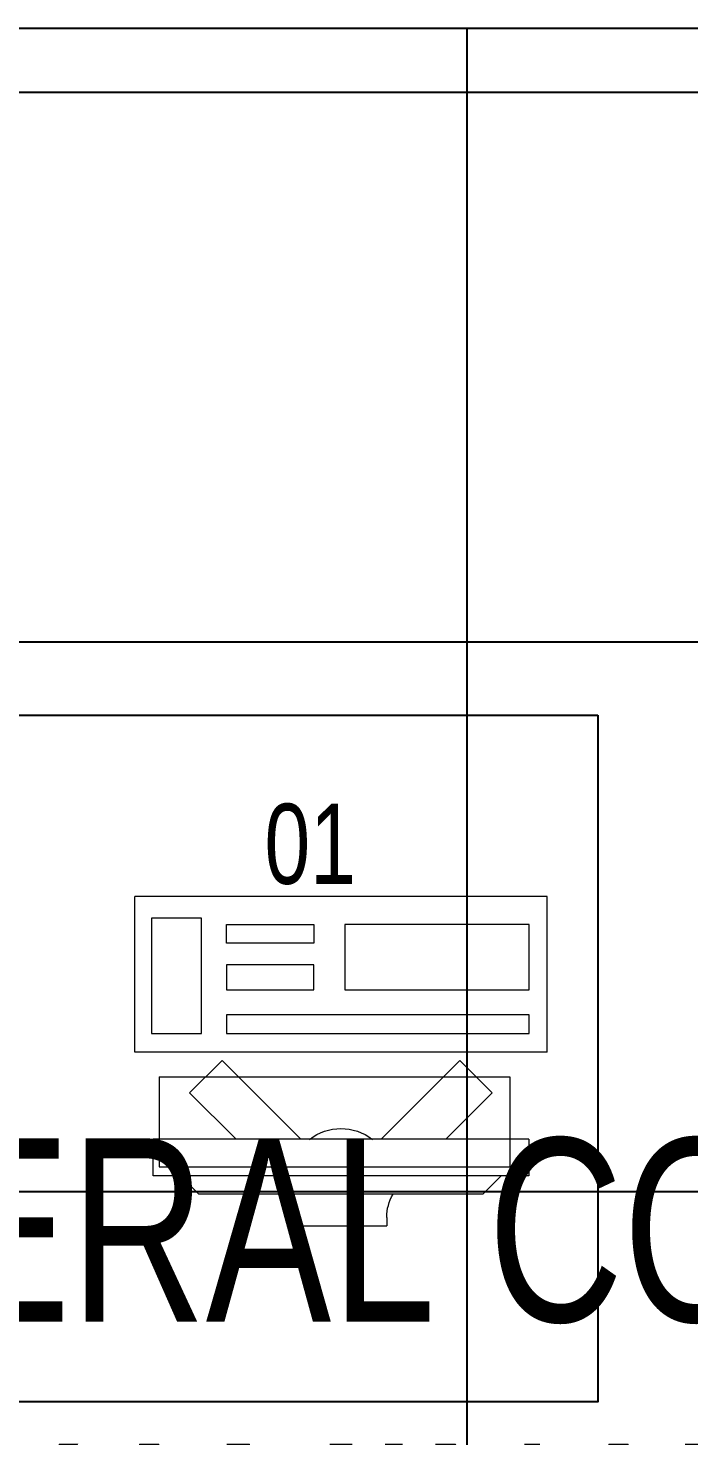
# Model space of a CAD drawing. Extents: x -560814 to 57327, y -29287 to 19916.
# Drawn here: x 36697 to 37418, y 723 to 2260 of the extents above; entities that cross this region are included whole.
import ezdxf

# ---------------------------------------------------------------- set-up
doc = ezdxf.new("R2010")
doc.units = 0
doc.header["$LTSCALE"] = 0.25
doc.linetypes.add('DASHDOT', pattern=[25.4, 12.7, -6.35, 0, -6.35])
for name, color, linetype, lineweight in [('01-First Floor$0$72_EGR_BASE_TEXT', 252, 'Continuous', 5), ('01-First Floor$0$72_EGR_EQP_TAG', 142, 'Continuous', 5), ('01-First Floor$0$LOADING', 253, 'Continuous', 5), ('01-First Floor$0$Walls', 251, 'Continuous', 5), ('E-LITE-CLNG-CNDT', 6, 'DASHDOT', 35)]:
    doc.layers.add(name, color=color, linetype=linetype, lineweight=lineweight)
doc.layers.add('01-First Floor$0$FALSE CEILING', color=251, linetype='Continuous')
doc.styles.add('01-First Floor$0$X3G_ENTITY_257CFD', font='swisscl.ttf', dxfattribs={"height": 200})
doc.styles.add('01-First Floor$0$X3G_ENTITY_9EC9', font='swisscl.ttf', dxfattribs={"height": 0.2})

# ---------------------------------------------------------------- blocks, each defined once
blk = doc.blocks.new('01-First Floor$0$ITCWLS1-P')
at = {"layer": '01-First Floor$0$LOADING'}
for p, q in [((-0.17, 0.45), (-0.17, 0)), ((-0.17, 0.45), (0, 0.45)), ((0, 0.45), (0, 0)), ((-0.1496, 0.4305), (-0.1291, 0.4305)), ((-0.1291, 0.4305), (-0.1291, 0.4089)), ((-0.2651, 0.43, 0), (-0.3051, 0.43, 0)), ((-0.3051, 0.43, 0), (-0.3051, 0.02, 0)), ((-0.2651, 0.43, 0), (-0.2651, 0.02, 0)), ((-0.3251, 0.38, 0), (-0.3051, 0.4, 0)), ((-0.197, 0.4094), (-0.295, 0.4094)), ((-0.295, 0.0264), (-0.295, 0.4094)), ((-0.197, 0.0264), (-0.197, 0.4094)), ((-0.3251, 0.38, 0), (-0.3251, 0.07, 0)), ((-0.3503, 0.275), (-0.3596, 0.275)), ((-0.3596, 0.175), (-0.3596, 0.275)), ((-0.3503, 0.175), (-0.3596, 0.175)), ((-0.3251, 0.07, 0), (-0.3051, 0.05, 0)), ((-0.3051, 0.02, 0), (-0.2651, 0.02, 0)), ((-0.197, 0.0264), (-0.295, 0.0264)), ((-0.17, 0), (0, 0))]:
    blk.add_line(p, q, dxfattribs=at)
at = {"layer": '01-First Floor$0$LOADING', "extrusion": (2.48281e-10, 3.18408e-10, -1)}
for p, q in [((-0.2651, 0.3395), (-0.2144, 0.3902)), ((-0.1791, 0.3548), (-0.2144, 0.3902)), ((-0.2651, 0.2688), (-0.1791, 0.3548))]:
    blk.add_line(p, q, dxfattribs=at)
at = {"layer": '01-First Floor$0$LOADING', "extrusion": (2.48281e-10, -3.18408e-10, -1)}
for p, q in [((-0.2651, 0.1812), (-0.1791, 0.0952)), ((-0.2651, 0.1105), (-0.2144, 0.0598)), ((-0.1791, 0.0952), (-0.2144, 0.0598))]:
    blk.add_line(p, q, dxfattribs=at)
at = {"layer": '01-First Floor$0$LOADING'}
for points in [[(-0.1291, 0.4089), (-0.1291, 0.1), (-0.1496, 0.1), (-0.1496, 0.4305)], [(-0.1496, 0.1), (-0.1496, 0.1), (-0.1496, 0.1), (-0.1496, 0.1), (-0.1496, 0.1), (-0.1496, 0.1), (-0.1496, 0.1), (-0.1496, 0.1), (-0.1496, 0.1)], [(-0.1496, 0.1), (-0.1496, 0.1), (-0.1496, 0.1), (-0.1496, 0.1), (-0.1496, 0.1), (-0.1496, 0.1), (-0.1496, 0.1), (-0.1496, 0.1), (-0.1496, 0.1), (-0.1496, 0.1), (-0.1496, 0.1), (-0.1496, 0.1), (-0.1496, 0.1), (-0.1496, 0.1), (-0.1496, 0.1), (-0.1496, 0.1), (-0.1496, 0.1), (-0.1496, 0.1)], [(-0.1496, 0.1), (-0.1496, 0.1), (-0.1496, 0.1), (-0.1496, 0.1), (-0.1496, 0.1), (-0.1496, 0.1), (-0.1496, 0.1), (-0.1496, 0.1), (-0.1496, 0.1), (-0.1496, 0.1)], [(-0.1496, 0.1), (-0.1496, 0.1), (-0.1496, 0.1), (-0.1496, 0.1), (-0.1496, 0.1), (-0.1496, 0.1), (-0.1496, 0.1)], [(-0.1496, 0.1), (-0.1496, 0.1), (-0.1496, 0.1), (-0.1496, 0.1), (-0.1496, 0.1), (-0.1496, 0.1), (-0.1496, 0.1), (-0.1496, 0.1), (-0.1496, 0.1), (-0.1496, 0.1)], [(-0.1496, 0.1), (-0.1496, 0.1), (-0.1496, 0.1), (-0.1496, 0.1), (-0.1496, 0.1), (-0.1496, 0.1), (-0.1496, 0.1), (-0.1496, 0.1), (-0.1496, 0.1), (-0.1496, 0.1), (-0.1496, 0.1), (-0.1496, 0.1), (-0.1496, 0.1), (-0.1496, 0.1), (-0.1496, 0.1)], [(-0.1496, 0.1), (-0.1496, 0.1), (-0.1496, 0.1), (-0.1496, 0.1), (-0.1496, 0.1), (-0.1496, 0.1), (-0.1496, 0.1), (-0.1496, 0.1), (-0.1496, 0.1), (-0.1496, 0.1)], [(-0.1496, 0.1), (-0.1496, 0.1), (-0.1496, 0.1), (-0.1496, 0.1), (-0.1496, 0.1), (-0.1496, 0.1), (-0.1496, 0.1), (-0.1496, 0.1), (-0.1496, 0.1), (-0.1496, 0.1)], [(-0.1496, 0.1), (-0.1496, 0.1), (-0.1496, 0.1), (-0.1496, 0.1), (-0.1496, 0.1), (-0.1496, 0.1), (-0.1496, 0.1), (-0.1496, 0.1), (-0.1496, 0.1), (-0.1496, 0.1), (-0.1496, 0.1), (-0.1496, 0.1), (-0.1496, 0.1), (-0.1496, 0.1), (-0.1496, 0.1), (-0.1496, 0.1), (-0.1496, 0.1), (-0.1496, 0.1), (-0.1496, 0.1), (-0.1496, 0.1), (-0.1496, 0.1), (-0.1496, 0.1), (-0.1496, 0.1), (-0.1496, 0.1), (-0.1496, 0.1), (-0.1496, 0.1), (-0.1496, 0.1), (-0.1496, 0.1), (-0.1496, 0.1), (-0.1496, 0.1), (-0.1496, 0.1), (-0.1496, 0.1), (-0.1496, 0.1), (-0.1496, 0.1), (-0.1496, 0.1), (-0.1496, 0.1), (-0.1496, 0.1), (-0.1496, 0.1), (-0.1496, 0.1), (-0.1496, 0.1), (-0.1496, 0.1), (-0.1496, 0.1), (-0.1496, 0.1), (-0.1496, 0.1), (-0.1496, 0.1), (-0.1496, 0.1), (-0.1496, 0.1), (-0.1496, 0.1), (-0.1496, 0.1), (-0.1496, 0.1), (-0.1496, 0.1), (-0.1496, 0.1), (-0.1496, 0.1), (-0.1496, 0.1)], [(-0.1496, 0.1), (-0.1496, 0.1), (-0.1496, 0.1), (-0.1496, 0.1), (-0.1496, 0.1), (-0.1496, 0.1), (-0.1496, 0.1), (-0.1496, 0.1), (-0.1496, 0.1), (-0.1496, 0.1), (-0.1496, 0.1), (-0.1496, 0.1), (-0.1496, 0.1), (-0.1496, 0.1), (-0.1496, 0.1), (-0.1496, 0.1), (-0.1496, 0.1), (-0.1496, 0.1), (-0.1496, 0.1), (-0.1496, 0.1), (-0.1496, 0.1), (-0.1496, 0.1), (-0.1496, 0.1), (-0.1496, 0.1), (-0.1496, 0.1), (-0.1496, 0.1), (-0.1496, 0.1), (-0.1496, 0.1), (-0.1496, 0.1), (-0.1496, 0.1), (-0.1496, 0.1), (-0.1496, 0.1), (-0.1496, 0.1), (-0.1496, 0.1), (-0.1496, 0.1), (-0.1496, 0.1), (-0.1496, 0.1), (-0.1496, 0.1), (-0.1496, 0.1), (-0.1496, 0.1), (-0.1496, 0.1), (-0.1496, 0.1), (-0.1496, 0.1), (-0.1496, 0.1), (-0.1496, 0.1), (-0.1496, 0.1), (-0.1496, 0.1), (-0.1496, 0.1), (-0.1496, 0.1), (-0.1496, 0.1), (-0.1496, 0.1), (-0.1496, 0.1), (-0.1496, 0.1), (-0.1496, 0.1), (-0.1496, 0.1), (-0.1496, 0.1), (-0.1496, 0.1), (-0.1496, 0.1), (-0.1496, 0.1), (-0.1496, 0.1), (-0.1496, 0.1), (-0.1496, 0.1), (-0.1496, 0.1), (-0.1496, 0.1), (-0.1496, 0.1), (-0.1496, 0.1), (-0.1496, 0.1), (-0.1496, 0.1), (-0.1496, 0.1), (-0.1496, 0.1), (-0.1496, 0.1), (-0.1496, 0.1), (-0.1496, 0.1), (-0.1496, 0.1), (-0.1496, 0.1), (-0.1496, 0.1), (-0.1496, 0.1), (-0.1496, 0.1), (-0.1496, 0.1), (-0.1496, 0.1), (-0.1496, 0.1), (-0.1496, 0.1), (-0.1496, 0.1), (-0.1496, 0.1), (-0.1496, 0.1), (-0.1496, 0.1), (-0.1496, 0.1), (-0.1496, 0.1), (-0.1496, 0.1)], [(-0.1496, 0.1), (-0.1496, 0.1), (-0.1496, 0.1), (-0.1496, 0.1), (-0.1496, 0.1), (-0.1496, 0.1), (-0.1496, 0.1), (-0.1496, 0.1), (-0.1496, 0.1), (-0.1496, 0.1), (-0.1496, 0.1), (-0.1496, 0.1)], [(-0.1496, 0.1), (-0.1496, 0.1), (-0.1496, 0.1), (-0.1496, 0.1), (-0.1496, 0.1), (-0.1496, 0.1), (-0.1496, 0.1)], [(-0.1496, 0.1), (-0.1496, 0.1), (-0.1496, 0.1), (-0.1496, 0.1), (-0.1496, 0.1), (-0.1496, 0.1), (-0.1496, 0.1), (-0.1496, 0.1), (-0.1496, 0.1), (-0.1496, 0.1), (-0.1496, 0.1), (-0.1496, 0.1), (-0.1496, 0.1), (-0.1496, 0.1), (-0.1496, 0.1), (-0.1496, 0.1), (-0.1496, 0.1)], [(-0.1496, 0.1), (-0.1496, 0.1), (-0.1496, 0.1), (-0.1496, 0.1), (-0.1496, 0.1), (-0.1496, 0.1), (-0.1496, 0.1), (-0.1496, 0.1), (-0.1496, 0.1), (-0.1496, 0.1), (-0.1496, 0.1), (-0.1496, 0.1), (-0.1496, 0.1), (-0.1496, 0.1), (-0.1496, 0.1), (-0.1496, 0.1), (-0.1496, 0.1), (-0.1496, 0.1), (-0.1496, 0.1), (-0.1496, 0.1), (-0.1496, 0.1), (-0.1496, 0.1), (-0.1496, 0.1), (-0.1496, 0.1), (-0.1496, 0.1), (-0.1496, 0.1), (-0.1496, 0.1), (-0.1496, 0.1), (-0.1496, 0.1), (-0.1496, 0.1), (-0.1496, 0.1), (-0.1496, 0.1), (-0.1496, 0.1), (-0.1496, 0.1), (-0.1496, 0.1), (-0.1496, 0.1), (-0.1496, 0.1), (-0.1496, 0.1), (-0.1496, 0.1), (-0.1496, 0.1), (-0.1496, 0.1), (-0.1496, 0.1), (-0.1496, 0.1), (-0.1496, 0.1), (-0.1496, 0.1), (-0.1496, 0.1), (-0.1496, 0.1), (-0.1496, 0.1), (-0.1496, 0.1), (-0.1496, 0.1), (-0.1496, 0.1), (-0.1496, 0.1), (-0.1496, 0.1), (-0.1496, 0.1), (-0.1496, 0.1), (-0.1496, 0.1), (-0.1496, 0.1), (-0.1496, 0.1), (-0.1496, 0.1), (-0.1496, 0.1), (-0.1496, 0.1), (-0.1496, 0.1), (-0.1496, 0.1), (-0.1496, 0.1), (-0.1496, 0.1), (-0.1496, 0.1), (-0.1496, 0.1), (-0.1496, 0.1), (-0.1496, 0.1), (-0.1496, 0.1), (-0.1496, 0.1), (-0.1496, 0.1), (-0.1496, 0.1), (-0.1496, 0.1), (-0.1496, 0.1), (-0.1496, 0.1), (-0.1496, 0.1), (-0.1496, 0.1), (-0.1496, 0.1), (-0.1496, 0.1), (-0.1496, 0.1), (-0.1496, 0.1), (-0.1496, 0.1), (-0.1496, 0.1), (-0.1496, 0.1), (-0.1496, 0.1), (-0.1496, 0.1), (-0.1496, 0.1), (-0.1496, 0.1), (-0.1496, 0.1), (-0.1496, 0.1), (-0.1496, 0.1), (-0.1496, 0.1), (-0.1496, 0.1), (-0.1496, 0.1), (-0.1496, 0.1), (-0.1496, 0.1), (-0.1496, 0.1), (-0.1496, 0.1), (-0.1496, 0.1), (-0.1496, 0.1), (-0.1496, 0.1), (-0.1496, 0.1), (-0.1496, 0.1), (-0.1496, 0.1), (-0.1496, 0.1), (-0.1496, 0.1), (-0.1496, 0.1), (-0.1496, 0.1), (-0.1496, 0.1), (-0.1496, 0.1)], [(-0.1496, 0.1), (-0.1496, 0.1), (-0.1496, 0.1), (-0.1496, 0.1), (-0.1496, 0.1), (-0.1496, 0.1), (-0.1496, 0.1), (-0.1496, 0.1)]]:
    blk.add_lwpolyline(points, dxfattribs=at)
for points in [[(-0.1019, 0.4305), (-0.0304, 0.4305), (-0.0304, 0.2294), (-0.1019, 0.2294)], [(-0.1019, 0.1954), (-0.0747, 0.1954), (-0.0747, 0.1), (-0.1019, 0.1)], [(-0.0304, 0.1954), (-0.0508, 0.1954), (-0.0508, 0.1), (-0.0304, 0.1)], [(-0.1496, 0.1), (-0.1496, 0.1), (-0.1496, 0.1), (-0.1496, 0.1), (-0.1496, 0.1), (-0.1496, 0.1), (-0.1496, 0.1), (-0.1496, 0.1), (-0.1496, 0.1), (-0.1496, 0.1), (-0.1496, 0.1), (-0.1496, 0.1), (-0.1496, 0.1), (-0.1496, 0.1), (-0.1496, 0.1), (-0.1496, 0.1), (-0.1496, 0.1), (-0.1496, 0.1), (-0.1496, 0.1), (-0.1496, 0.1), (-0.1496, 0.1), (-0.1496, 0.1), (-0.1496, 0.1), (-0.1496, 0.1), (-0.1496, 0.1), (-0.1496, 0.1), (-0.1496, 0.1), (-0.1496, 0.1), (-0.1496, 0.1), (-0.1496, 0.1), (-0.1496, 0.1), (-0.1496, 0.1), (-0.1496, 0.1), (-0.1496, 0.1), (-0.1496, 0.1), (-0.1496, 0.1), (-0.1496, 0.1), (-0.1496, 0.1), (-0.1496, 0.1), (-0.1496, 0.1), (-0.1496, 0.1), (-0.1496, 0.1), (-0.1496, 0.1), (-0.1496, 0.1), (-0.1496, 0.1), (-0.1496, 0.1), (-0.1496, 0.1), (-0.1496, 0.1), (-0.1496, 0.1), (-0.1496, 0.1), (-0.1496, 0.1), (-0.1496, 0.1), (-0.1496, 0.1), (-0.1496, 0.1), (-0.1496, 0.1), (-0.1496, 0.1), (-0.1496, 0.1), (-0.1496, 0.1), (-0.1496, 0.1), (-0.1496, 0.1), (-0.1496, 0.1), (-0.1496, 0.1), (-0.1496, 0.1), (-0.1496, 0.1), (-0.1496, 0.1), (-0.1496, 0.1), (-0.1496, 0.1), (-0.1496, 0.1), (-0.1496, 0.1), (-0.1496, 0.1), (-0.1496, 0.1), (-0.1496, 0.1), (-0.1496, 0.1), (-0.1496, 0.1), (-0.1496, 0.1), (-0.1496, 0.1), (-0.1496, 0.1), (-0.1496, 0.1), (-0.1496, 0.1), (-0.1496, 0.1), (-0.1496, 0.1), (-0.1496, 0.1), (-0.1496, 0.1), (-0.1496, 0.1), (-0.1496, 0.1), (-0.1496, 0.1), (-0.1496, 0.1), (-0.1496, 0.1), (-0.1496, 0.1), (-0.1496, 0.1), (-0.1496, 0.1), (-0.1496, 0.1), (-0.1496, 0.1), (-0.1496, 0.1), (-0.1496, 0.1), (-0.1496, 0.1), (-0.1496, 0.1), (-0.1496, 0.1), (-0.1496, 0.1), (-0.1496, 0.1), (-0.1496, 0.1), (-0.1496, 0.1), (-0.1496, 0.1), (-0.1496, 0.1), (-0.1496, 0.1), (-0.1496, 0.1), (-0.1496, 0.1), (-0.1496, 0.1), (-0.1496, 0.1), (-0.1496, 0.1), (-0.1496, 0.1), (-0.1496, 0.1), (-0.1496, 0.1), (-0.1496, 0.1), (-0.1496, 0.1), (-0.1496, 0.1), (-0.1496, 0.1), (-0.1496, 0.1), (-0.1496, 0.1), (-0.1496, 0.1), (-0.1496, 0.1), (-0.1496, 0.1), (-0.1496, 0.1), (-0.1496, 0.1), (-0.1496, 0.1), (-0.1496, 0.1), (-0.1496, 0.1), (-0.1496, 0.1), (-0.1496, 0.1), (-0.1496, 0.1), (-0.1496, 0.1), (-0.1496, 0.1), (-0.1496, 0.1), (-0.1496, 0.1), (-0.1496, 0.1), (-0.1496, 0.1), (-0.1496, 0.1), (-0.1496, 0.1), (-0.1496, 0.1), (-0.1496, 0.1), (-0.1496, 0.1), (-0.1496, 0.1), (-0.1496, 0.1), (-0.1496, 0.1), (-0.1496, 0.1), (-0.1496, 0.1), (-0.1496, 0.1), (-0.1496, 0.1), (-0.1496, 0.1), (-0.1496, 0.1), (-0.1496, 0.1), (-0.1496, 0.1), (-0.1496, 0.1), (-0.1496, 0.1), (-0.1496, 0.1), (-0.1496, 0.1), (-0.1496, 0.1), (-0.1496, 0.1), (-0.1496, 0.1), (-0.1496, 0.1), (-0.1496, 0.1), (-0.1496, 0.1), (-0.1496, 0.1), (-0.1496, 0.1), (-0.1496, 0.1), (-0.1496, 0.1), (-0.1496, 0.1), (-0.1496, 0.1), (-0.1496, 0.1), (-0.1496, 0.1), (-0.1496, 0.1), (-0.1496, 0.1), (-0.1496, 0.1), (-0.1496, 0.1), (-0.1496, 0.1), (-0.1496, 0.1), (-0.1496, 0.1), (-0.1496, 0.1), (-0.1496, 0.1), (-0.1496, 0.1), (-0.1496, 0.1), (-0.1496, 0.1), (-0.1496, 0.1), (-0.1496, 0.1), (-0.1496, 0.1), (-0.1496, 0.1), (-0.1496, 0.1), (-0.1496, 0.1), (-0.1496, 0.1), (-0.1496, 0.1), (-0.1496, 0.1), (-0.1496, 0.1), (-0.1496, 0.1), (-0.1496, 0.1), (-0.1496, 0.1), (-0.1496, 0.1), (-0.1496, 0.1), (-0.1496, 0.1), (-0.1496, 0.1), (-0.1496, 0.1), (-0.1496, 0.1), (-0.1496, 0.1), (-0.1496, 0.1), (-0.1496, 0.1), (-0.1496, 0.1), (-0.1496, 0.1), (-0.1496, 0.1), (-0.1496, 0.1), (-0.1496, 0.1), (-0.1496, 0.1), (-0.1496, 0.1), (-0.1496, 0.1), (-0.1496, 0.1), (-0.1496, 0.1), (-0.1496, 0.1), (-0.1496, 0.1), (-0.1496, 0.1), (-0.1496, 0.1), (-0.1496, 0.1), (-0.1496, 0.1), (-0.1496, 0.1), (-0.1496, 0.1), (-0.1496, 0.1), (-0.1496, 0.1), (-0.1496, 0.1), (-0.1496, 0.1), (-0.1496, 0.1), (-0.1496, 0.1), (-0.1496, 0.1), (-0.1496, 0.1), (-0.1496, 0.1), (-0.1496, 0.1), (-0.1496, 0.1), (-0.1496, 0.1), (-0.1496, 0.1), (-0.1496, 0.1), (-0.1496, 0.1), (-0.1496, 0.1), (-0.1496, 0.1), (-0.1496, 0.1), (-0.1496, 0.1), (-0.1496, 0.1), (-0.1496, 0.1), (-0.1496, 0.1), (-0.1496, 0.1), (-0.1496, 0.1), (-0.1496, 0.1), (-0.1496, 0.1), (-0.1496, 0.1), (-0.1496, 0.1), (-0.1496, 0.1), (-0.1496, 0.1), (-0.1496, 0.1), (-0.1496, 0.1), (-0.1496, 0.1), (-0.1496, 0.1), (-0.1496, 0.1), (-0.1496, 0.1), (-0.1496, 0.1), (-0.1496, 0.1), (-0.1496, 0.1), (-0.1496, 0.1), (-0.1496, 0.1), (-0.1496, 0.1), (-0.1496, 0.1), (-0.1496, 0.1), (-0.1496, 0.1), (-0.1496, 0.1), (-0.1496, 0.1), (-0.1496, 0.1), (-0.1496, 0.1), (-0.1496, 0.1), (-0.1496, 0.1), (-0.1496, 0.1), (-0.1496, 0.1), (-0.1496, 0.1), (-0.1496, 0.1)], [(-0.1496, 0.1), (-0.1496, 0.1), (-0.1496, 0.1), (-0.1496, 0.1), (-0.1496, 0.1), (-0.1496, 0.1), (-0.1496, 0.1), (-0.1496, 0.1), (-0.1496, 0.1), (-0.1496, 0.1), (-0.1496, 0.1), (-0.1496, 0.1), (-0.1496, 0.1), (-0.1496, 0.1), (-0.1496, 0.1), (-0.1496, 0.1), (-0.1496, 0.1), (-0.1496, 0.1), (-0.1496, 0.1), (-0.1496, 0.1), (-0.1496, 0.1), (-0.1496, 0.1), (-0.1496, 0.1), (-0.1496, 0.1), (-0.1496, 0.1), (-0.1496, 0.1), (-0.1496, 0.1), (-0.1496, 0.1), (-0.1496, 0.1), (-0.1496, 0.1), (-0.1496, 0.1), (-0.1496, 0.1), (-0.1496, 0.1), (-0.1496, 0.1), (-0.1496, 0.1), (-0.1496, 0.1), (-0.1496, 0.1), (-0.1496, 0.1), (-0.1496, 0.1), (-0.1496, 0.1), (-0.1496, 0.1), (-0.1496, 0.1), (-0.1496, 0.1), (-0.1496, 0.1), (-0.1496, 0.1), (-0.1496, 0.1), (-0.1496, 0.1), (-0.1496, 0.1), (-0.1496, 0.1), (-0.1496, 0.1), (-0.1496, 0.1), (-0.1496, 0.1), (-0.1496, 0.1), (-0.1496, 0.1), (-0.1496, 0.1), (-0.1496, 0.1), (-0.1496, 0.1), (-0.1496, 0.1), (-0.1496, 0.1), (-0.1496, 0.1), (-0.1496, 0.1), (-0.1496, 0.1), (-0.1496, 0.1), (-0.1496, 0.1), (-0.1496, 0.1), (-0.1496, 0.1), (-0.1496, 0.1), (-0.1496, 0.1), (-0.1496, 0.1), (-0.1496, 0.1), (-0.1496, 0.1), (-0.1496, 0.1), (-0.1496, 0.1), (-0.1496, 0.1), (-0.1496, 0.1), (-0.1496, 0.1), (-0.1496, 0.1), (-0.1496, 0.1), (-0.1496, 0.1), (-0.1496, 0.1), (-0.1496, 0.1), (-0.1496, 0.1), (-0.1496, 0.1), (-0.1496, 0.1), (-0.1496, 0.1), (-0.1496, 0.1), (-0.1496, 0.1), (-0.1496, 0.1), (-0.1496, 0.1), (-0.1496, 0.1), (-0.1496, 0.1), (-0.1496, 0.1), (-0.1496, 0.1), (-0.1496, 0.1), (-0.1496, 0.1), (-0.1496, 0.1), (-0.1496, 0.1), (-0.1496, 0.1), (-0.1496, 0.1), (-0.1496, 0.1), (-0.1496, 0.1), (-0.1496, 0.1), (-0.1496, 0.1), (-0.1496, 0.1), (-0.1496, 0.1), (-0.1496, 0.1), (-0.1496, 0.1), (-0.1496, 0.1), (-0.1496, 0.1), (-0.1496, 0.1), (-0.1496, 0.1), (-0.1496, 0.1), (-0.1496, 0.1), (-0.1496, 0.1), (-0.1496, 0.1), (-0.1496, 0.1), (-0.1496, 0.1), (-0.1496, 0.1), (-0.1496, 0.1), (-0.1496, 0.1), (-0.1496, 0.1), (-0.1496, 0.1), (-0.1496, 0.1), (-0.1496, 0.1), (-0.1496, 0.1), (-0.1496, 0.1), (-0.1496, 0.1), (-0.1496, 0.1), (-0.1496, 0.1), (-0.1496, 0.1), (-0.1496, 0.1), (-0.1496, 0.1), (-0.1496, 0.1), (-0.1496, 0.1), (-0.1496, 0.1), (-0.1496, 0.1), (-0.1496, 0.1), (-0.1496, 0.1), (-0.1496, 0.1), (-0.1496, 0.1), (-0.1496, 0.1), (-0.1496, 0.1), (-0.1496, 0.1), (-0.1496, 0.1), (-0.1496, 0.1), (-0.1496, 0.1), (-0.1496, 0.1), (-0.1496, 0.1), (-0.1496, 0.1), (-0.1496, 0.1), (-0.1496, 0.1), (-0.1496, 0.1), (-0.1496, 0.1), (-0.1496, 0.1), (-0.1496, 0.1), (-0.1496, 0.1), (-0.1496, 0.1), (-0.1496, 0.1), (-0.1496, 0.1), (-0.1496, 0.1), (-0.1496, 0.1), (-0.1496, 0.1), (-0.1496, 0.1), (-0.1496, 0.1), (-0.1496, 0.1), (-0.1496, 0.1), (-0.1496, 0.1), (-0.1496, 0.1), (-0.1496, 0.1), (-0.1496, 0.1), (-0.1496, 0.1), (-0.1496, 0.1), (-0.1496, 0.1), (-0.1496, 0.1), (-0.1496, 0.1), (-0.1496, 0.1), (-0.1496, 0.1), (-0.1496, 0.1), (-0.1496, 0.1), (-0.1496, 0.1), (-0.1496, 0.1), (-0.1496, 0.1), (-0.1496, 0.1), (-0.1496, 0.1), (-0.1496, 0.1), (-0.1496, 0.1), (-0.1496, 0.1), (-0.1496, 0.1), (-0.1496, 0.1), (-0.1496, 0.1), (-0.1496, 0.1), (-0.1496, 0.1), (-0.1496, 0.1), (-0.1496, 0.1), (-0.1496, 0.1), (-0.1496, 0.1), (-0.1496, 0.1), (-0.1496, 0.1), (-0.1496, 0.1), (-0.1496, 0.1), (-0.1496, 0.1), (-0.1496, 0.1), (-0.1496, 0.1), (-0.1496, 0.1), (-0.1496, 0.1), (-0.1496, 0.1), (-0.1496, 0.1), (-0.1496, 0.1), (-0.1496, 0.1), (-0.1496, 0.1), (-0.1496, 0.1), (-0.1496, 0.1), (-0.1496, 0.1), (-0.1496, 0.1)], [(-0.1496, 0.1), (-0.1496, 0.1), (-0.1496, 0.1), (-0.1496, 0.1), (-0.1496, 0.1), (-0.1496, 0.1), (-0.1496, 0.1), (-0.1496, 0.1), (-0.1496, 0.1), (-0.1496, 0.1), (-0.1496, 0.1), (-0.1496, 0.1), (-0.1496, 0.1), (-0.1496, 0.1), (-0.1496, 0.1), (-0.1496, 0.1), (-0.1496, 0.1), (-0.1496, 0.1), (-0.1496, 0.1), (-0.1496, 0.1), (-0.1496, 0.1), (-0.1496, 0.1), (-0.1496, 0.1), (-0.1496, 0.1), (-0.1496, 0.1), (-0.1496, 0.1), (-0.1496, 0.1), (-0.1496, 0.1), (-0.1496, 0.1), (-0.1496, 0.1), (-0.1496, 0.1), (-0.1496, 0.1), (-0.1496, 0.1), (-0.1496, 0.1), (-0.1496, 0.1), (-0.1496, 0.1), (-0.1496, 0.1), (-0.1496, 0.1), (-0.1496, 0.1), (-0.1496, 0.1), (-0.1496, 0.1), (-0.1496, 0.1), (-0.1496, 0.1), (-0.1496, 0.1), (-0.1496, 0.1), (-0.1496, 0.1), (-0.1496, 0.1), (-0.1496, 0.1), (-0.1496, 0.1), (-0.1496, 0.1), (-0.1496, 0.1), (-0.1496, 0.1), (-0.1496, 0.1), (-0.1496, 0.1), (-0.1496, 0.1), (-0.1496, 0.1), (-0.1496, 0.1), (-0.1496, 0.1), (-0.1496, 0.1), (-0.1496, 0.1), (-0.1496, 0.1), (-0.1496, 0.1), (-0.1496, 0.1), (-0.1496, 0.1), (-0.1496, 0.1), (-0.1496, 0.1), (-0.1496, 0.1), (-0.1496, 0.1), (-0.1496, 0.1), (-0.1496, 0.1), (-0.1496, 0.1), (-0.1496, 0.1), (-0.1496, 0.1), (-0.1496, 0.1), (-0.1496, 0.1), (-0.1496, 0.1), (-0.1496, 0.1), (-0.1496, 0.1), (-0.1496, 0.1), (-0.1496, 0.1), (-0.1496, 0.1), (-0.1496, 0.1), (-0.1496, 0.1), (-0.1496, 0.1), (-0.1496, 0.1), (-0.1496, 0.1), (-0.1496, 0.1), (-0.1496, 0.1), (-0.1496, 0.1), (-0.1496, 0.1), (-0.1496, 0.1), (-0.1496, 0.1), (-0.1496, 0.1), (-0.1496, 0.1), (-0.1496, 0.1), (-0.1496, 0.1), (-0.1496, 0.1), (-0.1496, 0.1), (-0.1496, 0.1), (-0.1496, 0.1), (-0.1496, 0.1), (-0.1496, 0.1), (-0.1496, 0.1), (-0.1496, 0.1), (-0.1496, 0.1), (-0.1496, 0.1), (-0.1496, 0.1), (-0.1496, 0.1), (-0.1496, 0.1), (-0.1496, 0.1), (-0.1496, 0.1), (-0.1496, 0.1), (-0.1496, 0.1), (-0.1496, 0.1), (-0.1496, 0.1), (-0.1496, 0.1), (-0.1496, 0.1), (-0.1496, 0.1), (-0.1496, 0.1), (-0.1496, 0.1), (-0.1496, 0.1), (-0.1496, 0.1), (-0.1496, 0.1), (-0.1496, 0.1), (-0.1496, 0.1), (-0.1496, 0.1), (-0.1496, 0.1), (-0.1496, 0.1), (-0.1496, 0.1), (-0.1496, 0.1), (-0.1496, 0.1), (-0.1496, 0.1), (-0.1496, 0.1), (-0.1496, 0.1), (-0.1496, 0.1), (-0.1496, 0.1), (-0.1496, 0.1), (-0.1496, 0.1), (-0.1496, 0.1), (-0.1496, 0.1), (-0.1496, 0.1), (-0.1496, 0.1), (-0.1496, 0.1), (-0.1496, 0.1), (-0.1496, 0.1), (-0.1496, 0.1), (-0.1496, 0.1), (-0.1496, 0.1), (-0.1496, 0.1), (-0.1496, 0.1), (-0.1496, 0.1), (-0.1496, 0.1), (-0.1496, 0.1), (-0.1496, 0.1), (-0.1496, 0.1), (-0.1496, 0.1), (-0.1496, 0.1), (-0.1496, 0.1), (-0.1496, 0.1), (-0.1496, 0.1), (-0.1496, 0.1), (-0.1496, 0.1), (-0.1496, 0.1), (-0.1496, 0.1), (-0.1496, 0.1), (-0.1496, 0.1), (-0.1496, 0.1), (-0.1496, 0.1), (-0.1496, 0.1), (-0.1496, 0.1), (-0.1496, 0.1), (-0.1496, 0.1), (-0.1496, 0.1), (-0.1496, 0.1), (-0.1496, 0.1), (-0.1496, 0.1), (-0.1496, 0.1), (-0.1496, 0.1), (-0.1496, 0.1), (-0.1496, 0.1), (-0.1496, 0.1), (-0.1496, 0.1), (-0.1496, 0.1), (-0.1496, 0.1), (-0.1496, 0.1), (-0.1496, 0.1), (-0.1496, 0.1), (-0.1496, 0.1), (-0.1496, 0.1), (-0.1496, 0.1), (-0.1496, 0.1), (-0.1496, 0.1), (-0.1496, 0.1), (-0.1496, 0.1), (-0.1496, 0.1), (-0.1496, 0.1), (-0.1496, 0.1), (-0.1496, 0.1), (-0.1496, 0.1), (-0.1496, 0.1), (-0.1496, 0.1), (-0.1496, 0.1), (-0.1496, 0.1), (-0.1496, 0.1), (-0.1496, 0.1), (-0.1496, 0.1), (-0.1496, 0.1), (-0.1496, 0.1), (-0.1496, 0.1), (-0.1496, 0.1), (-0.1496, 0.1), (-0.1496, 0.1), (-0.1496, 0.1), (-0.1496, 0.1), (-0.1496, 0.1), (-0.1496, 0.1), (-0.1496, 0.1), (-0.1496, 0.1), (-0.1496, 0.1)], [(-0.1496, 0.0727), (-0.0236, 0.0727), (-0.0236, 0.0182), (-0.1496, 0.0182)]]:
    blk.add_lwpolyline(points, close=True, dxfattribs=at)
for centre, radius, start, end in [((-0.3503, 0.325), 0.05, 270, 300.3093), ((-0.3089, 0.225), 0.0556, 321.9431, 38.0569), ((-0.3503, 0.125), 0.05, 59.6907, 90)]:
    blk.add_arc(centre, radius, start, end, dxfattribs=at)
blk = doc.blocks.new('01-First Floor')
at = {"layer": '01-First Floor$0$FALSE CEILING', "linetype": 'Continuous'}
for p, q in [((37176, -810), (37176, 2260)), ((35376, 2190), (39376, 2190)), ((35376, 1590), (39376, 1590)), ((35376, 990), (39376, 990))]:
    blk.add_line(p, q, dxfattribs=at)
at = {"layer": '01-First Floor$0$FALSE CEILING'}
blk.add_lwpolyline([(35376, 2260), (39376, 2260), (39376, -810), (35376, -810)], close=True, dxfattribs=at)
at = {"layer": '01-First Floor$0$FALSE CEILING', "elevation": -0.1}
blk.add_lwpolyline([(37318.5, 1510), (37318.5, 760), (35818.5, 760), (35818.5, 1510)], close=True, dxfattribs=at)
at = {"layer": '01-First Floor$0$LOADING', "elevation": -0.1}
blk.add_lwpolyline([(37318.5, 1510), (37318.5, 760), (35818.5, 760), (35818.5, 1510)], close=True, dxfattribs=at)
at = {"layer": '01-First Floor$0$Walls'}
blk.add_line((39376, 2260), (35376, 2260), dxfattribs=at)
at = {"layer": '01-First Floor$0$LOADING', "extrusion": (1.93987e-16, 8.01373e-06, 1), "xscale": -1000.000000000009, "yscale": 1000.000000000009, "zscale": 1000.000000000009, "rotation": 270}
blk.add_blockref('01-First Floor$0$ITCWLS1-P', (36813.1, 1311.9, -0.1), dxfattribs=at)
at = {"layer": '01-First Floor$0$72_EGR_BASE_TEXT', "insert": (37540, 1047.8, 0), "char_height": 200, "width": 3019.253, "attachment_point": 2, "style": '01-First Floor$0$X3G_ENTITY_9EC9'}
blk.add_mtext('GENERAL CONSULTATION / EXAMINATION ROOM', dxfattribs=at)
at = {"layer": '01-First Floor$0$72_EGR_EQP_TAG', "insert": (37004.5, 1413.2, -0.1), "char_height": 87.47, "attachment_point": 2, "style": '01-First Floor$0$X3G_ENTITY_257CFD'}
blk.add_mtext('01', dxfattribs=at)

msp = doc.modelspace()

# ---------------------------------------------------------------- block references
at = {"layer": 'E-LITE-CLNG-CNDT'}
msp.add_blockref('01-First Floor', (0, 0), dxfattribs=at)

doc.saveas('drawing.dxf')
